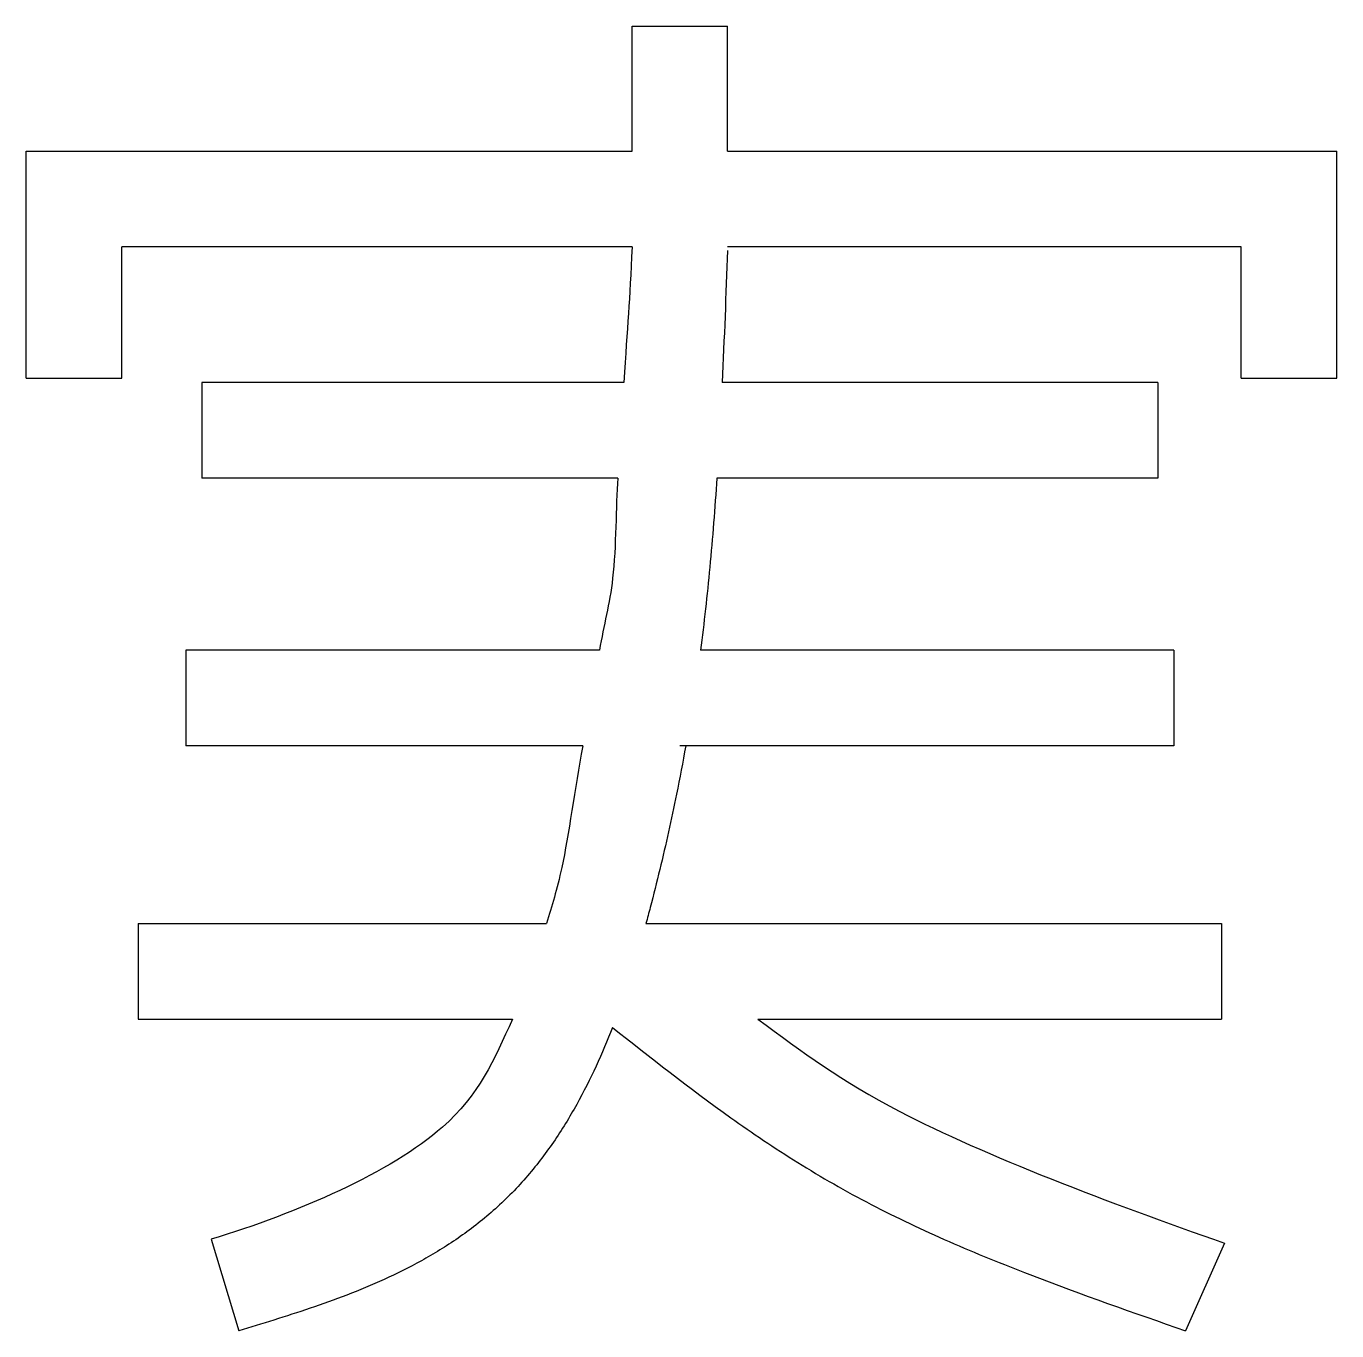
# Model space of a CAD drawing. Extents: x -0.456 to -0.045, y 0.066 to 0.475.
import ezdxf

# ---------------------------------------------------------------- set-up
doc = ezdxf.new("R2010")
doc.units = 0
doc.header["$MEASUREMENT"] = 0
doc.layers.add('MODELSKETCH_VISIBLE', color=7, linetype='CONTINUOUS')

msp = doc.modelspace()

# ---------------------------------------------------------------- linework, layer by layer
at = {"layer": 'MODELSKETCH_VISIBLE'}
for p, q in [((-0.26615, 0.43557), (-0.26615, 0.47482)), ((-0.26615, 0.47482), (-0.23615, 0.47482)), ((-0.23615, 0.43557), (-0.23615, 0.47482)), ((-0.45624, 0.40557), (-0.45624, 0.43557)), ((-0.45624, 0.43557), (-0.26615, 0.43557)), ((-0.23615, 0.43557), (-0.045, 0.43557)), ((-0.045, 0.40557), (-0.045, 0.43557)), ((-0.45624, 0.36438), (-0.45624, 0.40557)), ((-0.42624, 0.36438), (-0.42624, 0.40557)), ((-0.26615, 0.40557), (-0.42624, 0.40557)), ((-0.075, 0.40557), (-0.23615, 0.40557)), ((-0.075, 0.36438), (-0.075, 0.40557)), ((-0.045, 0.36438), (-0.045, 0.40557)), ((-0.45624, 0.36438), (-0.42624, 0.36438)), ((-0.26869, 0.36305), (-0.40115, 0.36305)), ((-0.40115, 0.36305), (-0.40115, 0.33305)), ((-0.10115, 0.36305), (-0.23786, 0.36305)), ((-0.10115, 0.36305), (-0.10115, 0.33305)), ((-0.075, 0.36438), (-0.045, 0.36438)), ((-0.2706, 0.33305), (-0.40115, 0.33305)), ((-0.10115, 0.33305), (-0.23952, 0.33305)), ((-0.40615, 0.27901), (-0.40615, 0.24901)), ((-0.27634, 0.27901), (-0.40615, 0.27901)), ((-0.09615, 0.27901), (-0.24467, 0.27901)), ((-0.09615, 0.27901), (-0.09615, 0.24901)), ((-0.28159, 0.24901), (-0.40615, 0.24901)), ((-0.09615, 0.24901), (-0.25115, 0.24901)), ((-0.42115, 0.19332), (-0.29294, 0.19332)), ((-0.42115, 0.19332), (-0.42115, 0.16332)), ((-0.26177, 0.19332), (-0.08115, 0.19332)), ((-0.08115, 0.19332), (-0.08115, 0.16332)), ((-0.42115, 0.16332), (-0.30368, 0.16332)), ((-0.22666, 0.16332), (-0.08115, 0.16332)), ((-0.39823, 0.09422), (-0.3895, 0.06552)), ((-0.08027, 0.09304), (-0.09246, 0.06552))]:
    msp.add_line(p, q, dxfattribs=at)
for points in [[(-0.26615, 0.40557), (-0.2668, 0.38839), (-0.26768, 0.38114), (-0.26869, 0.36305)], [(-0.23617, 0.40444), (-0.23669, 0.39069), (-0.23721, 0.37685), (-0.23786, 0.36305)]]:
    msp.add_open_spline(points, degree=3, dxfattribs=at)
for points, knots in [([(-0.2706, 0.33305), (-0.27124, 0.32428), (-0.27099, 0.30048), (-0.27505, 0.28711), (-0.27634, 0.27901)], [0, 0, 0, 0, 0.538819, 1, 1, 1, 1]), ([(-0.23952, 0.33305), (-0.24014, 0.32364), (-0.24156, 0.30541), (-0.24355, 0.28762), (-0.24467, 0.27901)], [0.178849, 0.178849, 0.178849, 0.178849, 0.25, 0.3177624, 0.3177624, 0.3177624, 0.3177624]), ([(-0.28159, 0.24901), (-0.28415, 0.23556), (-0.28728, 0.21117), (-0.29132, 0.19885), (-0.29294, 0.19332)], [0, 0, 0, 0, 0.593274, 1, 1, 1, 1]), ([(-0.24929, 0.24901), (-0.25019, 0.24395), (-0.25264, 0.23108), (-0.2564, 0.21423), (-0.25979, 0.2007), (-0.26131, 0.19499), (-0.26177, 0.19332)], [0.3971258, 0.3971258, 0.3971258, 0.3971258, 0.4375, 0.5, 0.53125, 0.5440779, 0.5440779, 0.5440779, 0.5440779]), ([(-0.30368, 0.16332), (-0.30942, 0.15037), (-0.32092, 0.12418), (-0.37121, 0.10244), (-0.39823, 0.09422)], [0, 0, 0, 0, 0.41419, 1, 1, 1, 1]), ([(-0.27231, 0.16068), (-0.27547, 0.15253), (-0.28098, 0.14029), (-0.29058, 0.12463), (-0.2992, 0.11334), (-0.30957, 0.10291), (-0.32068, 0.09434), (-0.33222, 0.08728), (-0.34783, 0.07953), (-0.36733, 0.07225), (-0.38231, 0.06771), (-0.3895, 0.06552)], [0.6261992, 0.6261992, 0.6261992, 0.6261992, 0.6875, 0.71875, 0.75, 0.78125, 0.8125, 0.84375, 0.875, 0.9375, 1, 1, 1, 1]), ([(-0.27231, 0.16068), (-0.26049, 0.15138), (-0.24212, 0.13687), (-0.21452, 0.11818), (-0.19135, 0.10486), (-0.16674, 0.09329), (-0.13376, 0.07991), (-0.10866, 0.07116), (-0.09246, 0.06552)], [0.0037056, 0.0037056, 0.0037056, 0.0037056, 0.25, 0.375, 0.5, 0.625, 0.75, 0.9885439, 0.9885439, 0.9885439, 0.9885439]), ([(-0.22666, 0.16332), (-0.21274, 0.15296), (-0.18299, 0.13094), (-0.11607, 0.10549), (-0.08027, 0.09304)], [0, 0, 0, 0, 0.410363, 1, 1, 1, 1])]:
    msp.add_open_spline(points, degree=3, knots=knots, dxfattribs=at)

doc.saveas('drawing.dxf')
